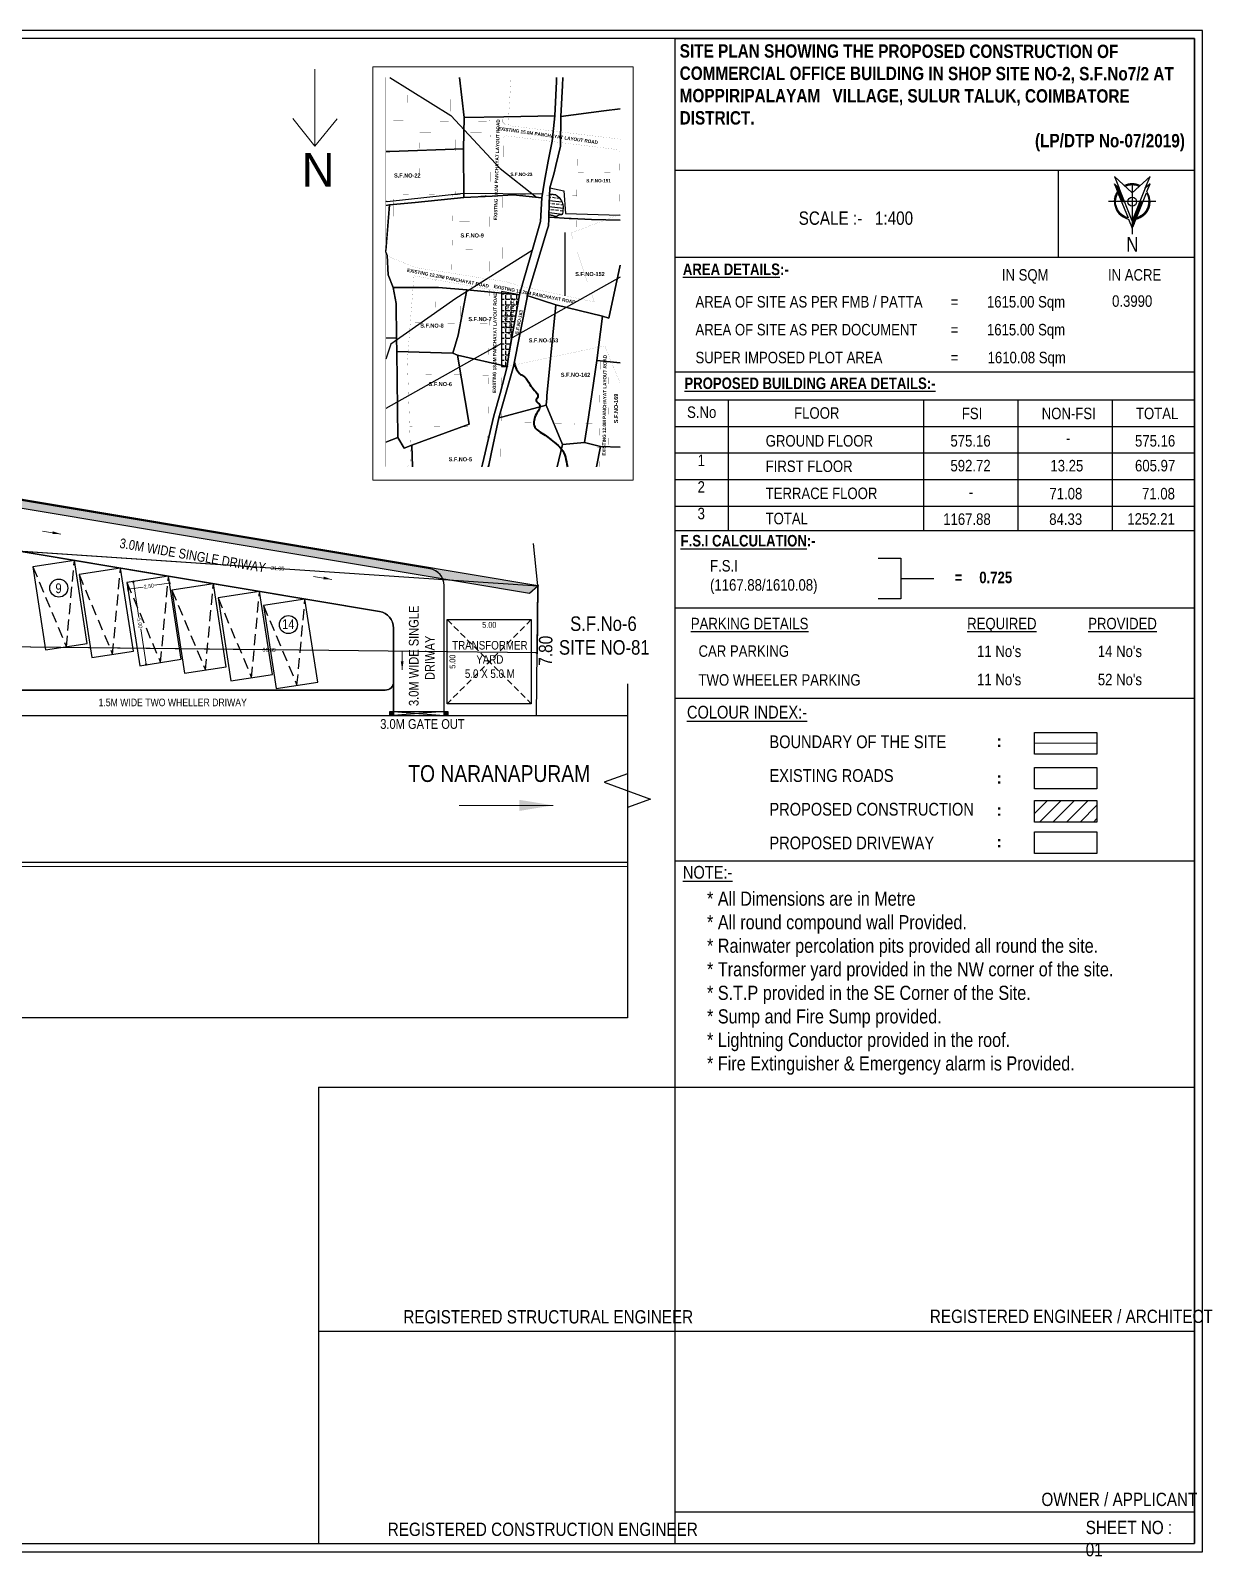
# Model space of a CAD drawing. Header units: metres. Extents: x 127 to 433, y 178 to 269.
# Drawn here: x 253.9 to 324.2, y 177.8 to 268.5 of the extents above; entities that cross this region are included whole.
import ezdxf

# ---------------------------------------------------------------- set-up
doc = ezdxf.new("R2010")
doc.units = ezdxf.units.M
doc.header["$MEASUREMENT"] = 0
doc.linetypes.add('DASHED', pattern=[0.75, 0.5, -0.25])
doc.linetypes.add('HIDDEN', pattern=[0.375, 0.25, -0.125])
doc.layers.add('ANGULAR_PARKING_SLOT_1', color=6, linetype='Continuous', plot=False)
for name, color, linetype in [('BLK_1_LVL_0_SIDE_SETBACK2', 102, 'Continuous'), ('COLU', 6, 'Continuous'), ('DRIVE_WAY', 254, 'Continuous'), ('GRID', 8, 'Continuous'), ('HATCH', 8, 'Continuous'), ('PLOT_BOUNDARY', 70, 'Continuous'), ('Railway line', 9, 'Continuous'), ('river', 4, 'Continuous'), ('RWH', 130, 'Continuous'), ('SF_TS', 203, 'Continuous'), ('SURRENDER_ROAD_WIDTH', 2, 'Continuous'), ('TRANSFORMER_YARD', 7, 'Continuous'), ('TWO_WHEELER_DRIVE_WAY', 6, 'Continuous'), ('Waterbody', 4, 'Continuous')]:
    doc.layers.add(name, color=color, linetype=linetype)
for name, color, linetype, lineweight in [('LOCATION_PLAN', 7, 'Continuous', 0), ('NORTH_DIRECTION', 7, 'Continuous', 0), ('NOTIFIED_ROAD', 183, 'Continuous', 13), ('ROAD_WIDTH', 1, 'Continuous', 0)]:
    doc.layers.add(name, color=color, linetype=linetype, lineweight=lineweight)
doc.styles.add('Arial', font='swissc.ttf')
doc.styles.get("Standard").update_dxf_attribs({"font": 'swissc.ttf'})
doc.styles.add('USA TEXT', font='GOTHIC.TTF')
doc.dimstyles.new('FLOOR DIM', dxfattribs={"dimtxt": 0.23, "dimasz": 0.03, "dimexe": 0.075, "dimexo": 0.3, "dimgap": 0.09, "dimtad": 0, "dimzin": 3, "dimdsep": 46, "dimtxsty": 'Arial', "dimblk": 'JM1', "dimcen": -0.09, "dimse1": 1, "dimse2": 1, "dimclrd": 5, "dimclre": 250, "dimclrt": 3, "dimazin": 0, "dimtfac": 0.65, "dimtix": 1, "dimtofl": 0, "dimtmove": 0, "dimatfit": 2, "dimfxl": 0, "dimfrac": 1, "dimtolj": 1, "dimlwd": 18, "dimlwe": -1, "dimarcsym": 0})
doc.dimstyles.new('FLOOR DIM BUILDING DIM', dxfattribs={"dimtxt": 0.23, "dimasz": 0.025, "dimexe": 0.075, "dimexo": 0.3, "dimgap": 0.09, "dimtad": 0, "dimzin": 3, "dimdsep": 46, "dimtxsty": 'Arial', "dimblk": 'JM1', "dimcen": -0.09, "dimse1": 1, "dimse2": 1, "dimclrd": 5, "dimclre": 250, "dimclrt": 3, "dimazin": 0, "dimtfac": 0.65, "dimtix": 1, "dimtofl": 0, "dimtmove": 0, "dimatfit": 2, "dimfxl": 0, "dimfrac": 1, "dimtolj": 1, "dimlwd": 18, "dimlwe": -1, "dimarcsym": 0})
doc.dimstyles.new('PLAN INNR', dxfattribs={"dimtxt": 0.7, "dimasz": 0.1, "dimexe": 0.18, "dimexo": 0.0625, "dimgap": 0.09, "dimtad": 1, "dimzin": 0, "dimdsep": 46, "dimtxsty": 'Standard', "dimcen": 0.09, "dimse1": 1, "dimse2": 1, "dimsd1": 1, "dimsd2": 1, "dimadec": 0, "dimazin": 0, "dimtfac": 1, "dimtix": 1, "dimtofl": 0, "dimtmove": 2, "dimatfit": 0, "dimfxl": 0, "dimtolj": 1, "dimtzin": 0, "dimarcsym": 0})

# ---------------------------------------------------------------- blocks, each defined once
blk = doc.blocks.new('A$C3A0F259B')
at = {"color": 94}
blk.add_lwpolyline([(0, 2.5), (5, 2.5), (5, 0), (0, 0), (0, 2.5)], dxfattribs=at)
at = {"layer": 'GRID', "color": 6, "linetype": 'DASHED', "ltscale": 1.3}
blk.add_lwpolyline([(0, 2.5), (5, 1.25), (0, 0)], dxfattribs=at)
blk = doc.blocks.new('*D24')
at = {"layer": 'Defpoints', "color": 0}
for p in [(278.712, 233.482), (278.712, 233.482), (283.712, 233.482)]:
    blk.add_point(p, dxfattribs=at)
at = {"color": 3, "insert": (281.212, 233.17), "char_height": 0.345, "attachment_point": 5, "style": 'Arial'}
blk.add_mtext('\\A1;5.00', dxfattribs=at)
blk = doc.blocks.new('JM1')
at = {"color": 2}
for p, q in [((0, 2), (0, -2)), ((-0.884, -0.884), (0.884, 0.884)), ((-3, 0), (0, 0))]:
    blk.add_line(p, q, dxfattribs=at)
blk = doc.blocks.new('*D25')
at = {"layer": 'Defpoints', "color": 0}
for p in [(278.712, 233.482), (278.712, 228.482), (278.712, 228.482)]:
    blk.add_point(p, dxfattribs=at)
at = {"color": 3, "insert": (279.024, 230.982), "char_height": 0.345, "attachment_point": 5, "rotation": 90, "style": 'Arial'}
blk.add_mtext('\\A1;5.00', dxfattribs=at)
blk = doc.blocks.new('NORTH POINT')
h = blk.add_hatch()
h.set_pattern_fill('ANSI31', color=256, scale=0.002143)
h.set_pattern_definition([(45, (-0.44268686, 0.48219852), (-0.000189443638, 0.000189443638), [])])
h.paths.add_polyline_path([(0, 1.39), (0, 1.93), (-0.27, 1.26, 0.353858), (-1.29, 0), (-1.21, 0, -0.342041), (-0.3, 1.17), (-0.77, 0), (-0.56, 0)])
h = blk.add_hatch()
h.set_pattern_fill('ANSI31', color=256, scale=0.002143)
h.set_pattern_definition([(45, (0.90676152, -0.56723565), (-0.00018944364, 0.00018944364), [])])
h.paths.add_polyline_path([(0.77, 0), (0.56, 0), (0.95, -0.98), (1.29, -1.29), (1.06, -0.73, 0.150986), (1.29, 0), (1.21, 0, -0.140222), (1.03, -0.64)])
at = {"linetype": 'Continuous', "ltscale": 250}
for p, q in [((0, -1.29), (0, 2.36)), ((-1.71, 0), (1.71, 0)), ((-0.5, -1.1), (-0.56, -1.16)), ((0.56, -1.16), (0.5, -1.1))]:
    blk.add_line(p, q, dxfattribs=at)
for points in [[(1.06, -0.73, 0.533339), (0.27, 1.26), (0, 1.93), (-0.27, 1.26, 0.533339), (-1.06, -0.73), (-1.29, -1.29), (-0.95, -0.98), (0, 1.39), (0.95, -0.98), (1.29, -1.29)], [(-1.03, -0.64, -0.506557), (-0.3, 1.17)], [(1.03, -0.64), (0.3, 1.17, -0.506557)]]:
    blk.add_lwpolyline(points, format="xyb", close=True, dxfattribs=at)
blk.add_lwpolyline([(-0.95, -0.98), (-1.29, -1.82), (0, -0.64), (1.29, -1.82), (0.95, -0.98)], dxfattribs=at)
blk.add_circle((0, 0), 0.321, dxfattribs=at)
for radius, start, end in [(1.21, 245.5527, 294.4473), (1.29, 244.1383, 295.8617)]:
    blk.add_arc((0, 0), radius, start, end, dxfattribs=at)
blk = doc.blocks.new('*D38')
at = {"layer": 'Defpoints', "color": 0}
for p in [(186.17, 251.882), (284.107, 235.489), (284.107, 235.489)]:
    blk.add_point(p, dxfattribs=at)
at = {"color": 0, "insert": (235.44, 244.334), "char_height": 0.8, "attachment_point": 5, "rotation": 350.49774}
blk.add_mtext('\\A1;99.40', dxfattribs=at)
blk = doc.blocks.new('*D40')
at = {"layer": 'Defpoints', "color": 0}
for p in [(181.72, 227.789), (284.02, 227.789), (284.02, 227.789)]:
    blk.add_point(p, dxfattribs=at)
at = {"color": 0, "insert": (232.927, 227.215), "char_height": 0.8, "attachment_point": 5}
blk.add_mtext('\\A1;102.30', dxfattribs=at)
blk = doc.blocks.new('FJGHGH')
h = blk.add_hatch()
h.set_pattern_fill('ANGLE', color=252, scale=1.5)
h.set_pattern_definition([(0, (-5373.5852, -113.74066), (0, 0.4125), [0.3, -0.1125]), (90, (-5373.5852, -113.74066), (-0.4125, 0), [0.3, -0.1125])])
h.paths.add_polyline_path([(643.12, 223.97), (641.8, 224.09), (641.8, 218.73), (642.22, 218.64), (642.35, 219.72), (642.78, 222.02)])
h.paths.add_polyline_path([(642.68, 220.89), (642.88, 223.2), (642.36, 223.24), (642.16, 220.94)], flags=25)
h.paths.add_polyline_path([(642.32, 221.34), (642.46, 222.91), (641.93, 222.96), (641.8, 221.39)], flags=9)
at = {"layer": 'river'}
h = blk.add_hatch(dxfattribs=at)
h.set_pattern_fill('ANSI33', color=256, scale=1.813571, angle=128.0945, style=0)
h.set_pattern_definition([(173.094504, (-7874.45026, -43218.5843), (-0.054512351, -0.4501037832), []), (173.094504, (-7874.64806, -43218.332), (-0.054512351, -0.4501037832), [0.2266963895, -0.1133481948])])
edge = h.paths.add_edge_path()
edge.add_spline(control_points=[(645.32, 229.89), (645.4, 229.88), (645.54, 229.87), (645.71, 229.82), (645.9, 229.74), (646.04, 229.95), (646.32, 229.88), (646.35, 230.27), (646.42, 230.63), (646.15, 231.13), (645.78, 231.51), (645.46, 231.45), (645.36, 231.43)], knot_values=[0, 0, 0, 0, 6.879043, 11.45248, 15.198453, 21.626537, 28.169318, 33.041539, 48.491581, 59.962799, 78.60907, 86.193844, 86.193844, 86.193844, 86.193844], degree=3, periodic=0)
edge.add_line((645.36, 231.43), (645.34, 230.75))
edge.add_line((645.34, 230.75), (645.32, 229.89))
for p, q in [((646.49, 228.59), (646.5, 223.9)), ((650.62, 225.28), (642.58, 220.77)), ((641.8, 220.34), (633.19, 215.51))]:
    blk.add_line(p, q)
at = {"color": 2, "const_width": 0.00544}
for points in [[(633.19, 236.91), (637.4, 236.88), (640.81, 236.85), (641.01, 237.03), (641.01, 240.13)], [(641.91, 240.13), (641.89, 236.8), (642.07, 236.62), (642.28, 236.62)], [(633.19, 236.08), (640.79, 236.03), (640.97, 235.86), (640.89, 225.13)], [(641.85, 224.98), (641.92, 235.65), (642.12, 235.79), (650.45, 234.76), (650.6, 234.57), (650.55, 229.94)], [(640.75, 211.18), (640.9, 224.37)], [(649.05, 211.18), (649.14, 220.1)], [(649.79, 219.38), (649.7, 211.18)], [(641.8, 218.64), (641.73, 211.18)]]:
    blk.add_lwpolyline(points, dxfattribs=at)
at = {"const_width": 0.00544}
blk.add_lwpolyline([(633.19, 240.13), (650.62, 240.13), (650.62, 211.18), (633.19, 211.18)], close=True, dxfattribs=at)
for points in [[(634.79, 240.13), (634.76, 236.9)], [(638.01, 240.13), (637.99, 236.87)], [(635.73, 236.07), (635.67, 231.44)], [(638.37, 231.4), (638.4, 236.05)], [(647.43, 235.14), (647.36, 228.71)], [(647.41, 233.09), (650.59, 233.05)], [(640.94, 231.37), (633.19, 231.47)], [(633.73, 231.46), (633.75, 226.66)], [(638.09, 225.57), (638.17, 231.4)], [(641.9, 231.42), (647.39, 231.35)], [(638.14, 229.4), (640.92, 229.38)], [(638.11, 227.35), (640.91, 227.32)], [(636.88, 225.09), (636.84, 221.87)], [(638.71, 221.85), (638.73, 224.76)], [(635.01, 221.89), (640.87, 221.83)], [(634.83, 218.06), (640.83, 217.99)], [(641.76, 214.47), (649.08, 214.39)], [(649.75, 215.27), (650.62, 215.27)], [(634.96, 214.2), (640.79, 214.13)], [(647.24, 214.41), (647.22, 211.18)], [(649.73, 213.9), (650.62, 213.89)], [(647.23, 212.66), (649.07, 212.64)], [(635.06, 211.31), (635.06, 211.18)]]:
    blk.add_lwpolyline(points, dxfattribs=at)
at = {"color": 3, "const_width": 0.00544}
for points in [[(642.5, 240.13), (642.28, 236.55), (650.62, 235.54)], [(633.19, 226.89), (635.41, 225.99), (642.1, 224.94), (643.55, 224.53), (648.68, 223.44), (646.96, 228.56), (650.62, 229.96)], [(634.7, 211.18), (635.06, 211.31), (634.79, 219.08), (635.28, 225.38), (641.8, 224.21)], [(642.22, 218.64), (649.47, 220.17), (650.62, 217.37)]]:
    blk.add_lwpolyline(points, dxfattribs=at)
at = {"color": 1, "lineweight": 30, "ltscale": 0.5}
blk.add_lwpolyline([(641.8, 224.21), (641.8, 218.64), (642.22, 218.64), (643.12, 223.97)], close=True, dxfattribs=at)
at = {"layer": 'Railway line', "linetype": 'HIDDEN', "ltscale": 40}
for points in [[(633.49, 240.13), (638.03, 237.29), (641.69, 233.37), (644.4, 231.22)], [(644.83, 231.44), (638.97, 231.51), (633.29, 230.87), (633.19, 230.92)], [(645.38, 231.91), (646.42, 231.71), (646.56, 230.01), (650.62, 229.88)], [(644.07, 227.25), (638.39, 223.69), (633.55, 220.3), (633.19, 219.17)]]:
    blk.add_lwpolyline(points, dxfattribs=at)
at = {"layer": 'river'}
blk.add_spline([(645.36, 231.43), (645.64, 231.46), (646.18, 231.05), (646.36, 230.67), (646.34, 230.11), (646.29, 229.94), (646.06, 229.89), (645.86, 229.78), (645.72, 229.81), (645.57, 229.86), (645.32, 229.89)], degree=3, dxfattribs=at)
at = {"layer": 'SF_TS', "color": 250}
for points in [[(638.67, 240.13), (639.01, 237.16), (638.96, 234.83), (633.48, 234.63), (633.19, 234.63)], [(645.87, 240.13), (645.87, 239.82), (645.75, 237.27), (641.96, 237.19), (639.01, 237.16), (638.67, 240.13)], [(640.33, 211.18), (640.37, 211.37), (641.21, 214.98), (641.69, 216.64), (642.22, 218.64), (642.35, 219.72), (642.78, 222.02), (643.12, 223.97), (643.43, 225.04), (644.19, 227.68), (644.7, 229.42), (644.79, 231.18), (644.98, 232.41), (645.26, 233.9), (645.55, 235.38), (645.75, 237.27), (645.87, 239.82), (645.87, 240.13)], [(646.35, 240.13), (646.32, 239.54), (646.21, 237.22), (646.17, 235.03), (645.82, 233.57), (645.7, 233.04), (645.38, 231.91), (645.38, 231.9), (645.34, 230.75), (645.31, 229.74), (645.3, 229.36), (645.29, 229.32), (645.28, 229.09), (645.19, 228.79), (643.78, 224.12), (643.71, 223.9), (643.69, 223.77), (642.68, 218.63), (642.63, 218.47), (641.59, 214.82), (641.03, 212.15), (640.82, 211.18)], [(650.62, 237.8), (649.4, 237.64), (646.21, 237.22), (646.32, 239.54), (646.35, 240.13)], [(650.62, 229.52), (648.49, 229.56), (646.98, 229.64), (646.82, 229.65), (645.36, 229.74), (645.31, 229.74), (645.34, 230.75), (645.38, 231.9), (645.38, 231.91), (645.7, 233.04), (645.82, 233.57), (646.17, 235.03), (646.21, 237.22), (649.4, 237.64), (650.62, 237.8)], [(633.19, 234.63), (633.48, 234.63), (638.96, 234.83), (638.98, 231.2), (635.37, 230.84), (633.45, 230.65), (633.19, 230.62)], [(633.19, 230.62), (633.45, 230.65), (633.19, 227.27)], [(650.62, 226.18), (649.76, 222.22), (649.31, 222.39), (645.82, 223.21), (643.93, 223.83), (643.72, 223.9), (643.71, 223.9), (643.78, 224.12), (645.19, 228.79), (645.28, 229.09), (645.29, 229.32), (645.3, 229.36), (645.31, 229.74), (645.36, 229.74), (646.82, 229.65), (646.98, 229.64), (648.49, 229.56), (650.62, 229.52)], [(633.19, 227.14), (633.28, 226.89), (633.37, 225.45), (633.73, 224.51), (633.96, 223.33), (633.99, 220.74), (633.19, 220.78)], [(650.62, 218.9), (648.89, 219.08), (649.31, 222.39), (649.76, 222.22), (650.62, 226.18)], [(633.19, 220.78), (633.99, 220.74), (634.01, 219.74), (634.08, 213.36), (633.19, 213.02)], [(635.18, 211.18), (635.12, 212.79), (639.39, 214.35), (638.52, 219.48), (642.22, 218.64), (641.69, 216.64), (641.21, 214.98), (640.37, 211.37), (640.33, 211.18)], [(650.62, 212.64), (649.15, 212.7), (647.97, 212.98), (648.26, 214.86), (648.29, 215.04), (648.89, 219.08), (650.62, 218.9)], [(640.82, 211.18), (641.03, 212.15), (641.59, 214.82), (641.88, 214.9), (642.15, 214.97), (645.11, 215.77), (646.33, 212.84), (645.93, 211.18)], [(633.19, 213.02), (634.08, 213.36), (634.55, 212.56), (635.12, 212.79), (635.18, 211.18)], [(645.93, 211.18), (646.33, 212.84), (647.97, 212.98), (649.15, 212.7), (648.86, 211.18)], [(648.86, 211.18), (649.15, 212.7), (650.62, 212.64)]]:
    blk.add_lwpolyline(points, dxfattribs=at)
for points in [[(644.79, 231.18), (642.66, 231.39), (641.09, 231.3), (638.98, 231.2), (638.96, 234.83), (639.01, 237.16), (641.96, 237.19), (645.75, 237.27), (645.55, 235.38), (645.26, 233.9), (644.98, 232.41)], [(643.12, 223.97), (639.22, 224.33), (637.1, 224.5), (633.73, 224.51), (633.37, 225.45), (633.28, 226.89), (633.18, 227.16), (633.45, 230.65), (635.37, 230.84), (638.98, 231.2), (641.09, 231.3), (642.66, 231.39), (644.79, 231.18), (644.7, 229.42), (644.19, 227.68), (643.43, 225.04)], [(638.18, 219.64), (634.01, 219.74), (633.99, 220.74), (633.96, 223.33), (633.73, 224.51), (637.1, 224.5), (639.22, 224.33), (638.57, 220.97)], [(642.22, 218.64), (638.52, 219.48), (638.18, 219.64), (638.57, 220.97), (639.22, 224.33), (643.12, 223.97), (642.78, 222.02), (642.35, 219.72)], [(641.88, 214.9), (641.59, 214.82), (642.63, 218.47), (642.68, 218.63), (643.69, 223.77), (643.71, 223.9), (643.72, 223.9), (643.93, 223.83), (645.82, 223.21), (645.17, 216.46), (645.16, 216.28), (645.11, 215.77), (642.15, 214.97)], [(647.97, 212.98), (646.33, 212.84), (645.11, 215.77), (645.16, 216.28), (645.17, 216.46), (645.82, 223.21), (649.31, 222.39), (648.89, 219.08), (648.29, 215.04), (648.26, 214.86)], [(638.52, 219.48), (639.39, 214.35), (635.12, 212.79), (634.55, 212.56), (634.08, 213.36), (634.01, 219.74), (638.18, 219.64)]]:
    blk.add_lwpolyline(points, close=True, dxfattribs=at)
at = {"layer": 'Waterbody', "lineweight": 40}
blk.add_open_spline([(642.73, 218.9), (642.84, 218.57), (642.99, 218.12), (643.64, 217.85), (643.86, 217.31), (644.21, 216.88), (644.65, 216.46), (644.24, 216.07), (644.84, 215.79), (644.39, 215.16), (644.19, 214.69), (644.19, 213.98), (644.9, 213.64), (645.4, 213.26), (645.81, 212.92), (646.49, 212.4), (646.6, 211.66), (646.69, 211.18)], degree=3, knots=[0, 0, 0, 0, 0.971526, 1.30686, 2.020677, 2.566577, 3.105, 3.434831, 3.748586, 4.5172, 5.053265, 5.411319, 6.503171, 7.02872, 7.352682, 8.099411, 9.497705, 9.497705, 9.497705, 9.497705], dxfattribs=at)
at = {"attachment_point": 1}
for s, width, insert, char_height, rotation in [('{\\fSwis721 Cn BT|b1|i0|c0|p34;EXISTING 15.0M PANCHAYAT LAYOUT ROAD}', 145.0986, (641.55, 236.47), 0.25, 351.9482), ('{\\fSwis721 Cn BT|b1|i0|c0|p34;EXISTING 18.0M PANCHAYAT LAYOUT ROAD}', 145.0986, (641.21, 229.52), 0.25, 88.3881), ('{\\fSwis721 Cn BT|b1|i0|c0|p34;S.F.NO-22}', 30.3408, (633.8, 232.99), 0.3, 359.935), ('{\\fSwis721 Cn BT|b1|i0|c0|p34;S.F.NO-23}', 30.3408, (642.45, 233.05), 0.25, 359.935), ('{\\fSwis721 Cn BT|b1|i0|c0|p34;S.F.NO-151}', 30.3408, (648.09, 232.58), 0.25, 359.935), ('{\\fSwis721 Cn BT|b1|i0|c0|p34;S.F.NO-9}', 30.3408, (638.74, 228.53), 0.3, 359.935), ('{\\fSwis721 Cn BT|b1|i0|c0|p34;EXISTING 12.20M PANCHAYAT ROAD}', 108.8497, (634.8, 225.93), 0.25, 348.8615), ('{\\fSwis721 Cn BT|b1|i0|c0|p34;EXISTING 12.20M PANCHAYAT ROAD}', 108.8497, (641.24, 224.73), 0.25, 348.8615), ('{\\fSwis721 Cn BT|b1|i0|c0|p34;S.F.NO-152}', 30.3408, (647.27, 225.66), 0.3, 359.935), ('{\\fSwis721 Cn BT|b1|i0|c0|p34;EXISTING 18.0M PANCHAYAT LAYOUT ROAD}', 145.0986, (641.13, 216.66), 0.25, 89.4656), ('{\\fSwis721 Cn BT|b1|i0|c0|p34;S.F.NO-7/2}', 30.3408, (641.93, 221.46), 0.25, 85.0629), ('{\\fSwis721 Cn BT|b1|i0|c0|p34;SHOP SITE NO-2}', 47.8853, (642.29, 221.01), 0.25, 85.0629), ('{\\fSwis721 Cn BT|b1|i0|c0|p34;S.F.NO-163}', 30.3408, (642.79, 221.06), 0.25, 78.9085), ('{\\fSwis721 Cn BT|b1|i0|c0|p34;S.F.NO-8}', 30.3408, (635.75, 221.83), 0.3, 359.935), ('{\\fSwis721 Cn BT|b1|i0|c0|p34;S.F.NO-7}', 30.3408, (639.33, 222.31), 0.3, 359.935), ('{\\fSwis721 Cn BT|b1|i0|c0|p34;S.F.NO-163}', 30.3408, (643.81, 220.73), 0.3, 359.935), ('{\\fSwis721 Cn BT|b1|i0|c0|p34;S.F.NO-162}', 30.3408, (646.2, 218.17), 0.3, 359.935), ('{\\fSwis721 Cn BT|b1|i0|c0|p34;EXISTING 12.0M PANCHAYAT LAYOUT ROAD}', 145.0986, (649.29, 212), 0.25, 89.4656), ('{\\fSwis721 Cn BT|b1|i0|c0|p34;S.F.NO-6}', 30.3408, (636.37, 217.48), 0.3, 359.935), ('{\\fSwis721 Cn BT|b1|i0|c0|p34;S.F.NO-169}', 30.3408, (650.16, 214.42), 0.3, 90.289), ('{\\fSwis721 Cn BT|b1|i0|c0|p34;S.F.NO-5}', 30.3408, (637.86, 211.89), 0.3, 359.935)]:
    blk.add_mtext_dynamic_manual_height_columns(s, width=width, gutter_width=1.05, heights=[0], dxfattribs=dict(at, insert=insert, char_height=char_height, rotation=rotation))
blk = doc.blocks.new('*D254')
at = {"color": 5, "lineweight": 18}
for p, q in [((260.047, 235.715), (260.37, 233.613)), ((260.798, 230.832), (260.475, 232.934))]:
    blk.add_line(p, q, dxfattribs=at)
at = {"layer": 'Defpoints', "color": 0}
for p in [(259.661, 235.686), (260.422, 230.744), (260.803, 230.803)]:
    blk.add_point(p, dxfattribs=at)
at = {"color": 5, "lineweight": 18, "xscale": 0.03, "yscale": 0.03, "zscale": 0.03}
for p, rotation in [((260.042, 235.745), 98.75490776610268), ((260.803, 230.803), 278.7549077661026)]:
    blk.add_blockref('JM1', p, dxfattribs=dict(at, rotation=rotation))
at = {"color": 3, "insert": (260.423, 233.274), "char_height": 0.23, "attachment_point": 5, "rotation": 278.75491, "style": 'Arial'}
blk.add_mtext('\\A1;5.00', dxfattribs=at)
blk = doc.blocks.new('*D255')
at = {"color": 5, "lineweight": 18}
for p, q in [((259.753, 235.287), (260.621, 235.42)), ((262.165, 235.658), (261.297, 235.524))]:
    blk.add_line(p, q, dxfattribs=at)
at = {"layer": 'Defpoints', "color": 0}
for p in [(262.132, 236.066), (259.661, 235.686), (262.195, 235.663)]:
    blk.add_point(p, dxfattribs=at)
at = {"color": 5, "lineweight": 18, "xscale": 0.03, "yscale": 0.03, "zscale": 0.03}
for p, rotation in [((259.724, 235.282), 188.7549077661019), ((262.195, 235.663), 8.754907766102017)]:
    blk.add_blockref('JM1', p, dxfattribs=dict(at, rotation=rotation))
at = {"color": 3, "insert": (260.959, 235.472), "char_height": 0.23, "attachment_point": 5, "rotation": 8.75491, "style": 'Arial'}
blk.add_mtext('\\A1;2.50', dxfattribs=at)
blk = doc.blocks.new('*D262')
at = {"color": 5, "lineweight": 18}
for p, q in [((252.203, 231.863), (267.698, 231.688)), ((284.032, 231.503), (268.537, 231.678))]:
    blk.add_line(p, q, dxfattribs=at)
at = {"layer": 'Defpoints', "color": 0}
for p in [(252.173, 231.863), (284.062, 231.503), (284.062, 231.503)]:
    blk.add_point(p, dxfattribs=at)
at = {"color": 5, "lineweight": 18, "xscale": 0.03, "yscale": 0.03, "zscale": 0.03}
for p, rotation in [((252.173, 231.863), 179.3537533279494), ((284.062, 231.503), 359.3537533279495)]:
    blk.add_blockref('JM1', p, dxfattribs=dict(at, rotation=rotation))
at = {"color": 3, "insert": (268.118, 231.683), "char_height": 0.23, "attachment_point": 5, "rotation": 359.35375, "style": 'Arial'}
blk.add_mtext('\\A1;31.89', dxfattribs=at)
blk = doc.blocks.new('*D263')
at = {"color": 5, "lineweight": 18}
for p, q in [((253.159, 237.571), (268.201, 236.559)), ((284.077, 235.491), (269.036, 236.503))]:
    blk.add_line(p, q, dxfattribs=at)
at = {"layer": 'Defpoints', "color": 0}
for p in [(253.129, 237.573), (284.107, 235.489), (284.107, 235.489)]:
    blk.add_point(p, dxfattribs=at)
at = {"color": 5, "lineweight": 18, "xscale": 0.03, "yscale": 0.03, "zscale": 0.03}
for p, rotation in [((253.129, 237.573), 176.1499913102872), ((284.107, 235.489), 356.1499913102872)]:
    blk.add_blockref('JM1', p, dxfattribs=dict(at, rotation=rotation))
at = {"color": 3, "insert": (268.618, 236.531), "char_height": 0.23, "attachment_point": 5, "rotation": 356.14999, "style": 'Arial'}
blk.add_mtext('\\A1;31.05', dxfattribs=at)
blk = doc.blocks.new('RYJUK')
at = {"layer": 'COLU'}
h = blk.add_hatch(dxfattribs=at)
h.set_pattern_fill('ANSI31', color=256, scale=0.2)
h.paths.add_polyline_path([(275.495, 227.814), (275.315, 227.814), (275.315, 227.994), (275.495, 227.994)])
for points in [[(275.52, 227.789), (275.29, 227.789), (275.29, 228.019), (275.52, 228.019)], [(275.495, 227.814), (275.315, 227.814), (275.315, 227.994), (275.495, 227.994)]]:
    blk.add_lwpolyline(points, close=True, dxfattribs=at)
blk = doc.blocks.new('*D266')
at = {"layer": 'Defpoints', "color": 0}
for p in [(284.107, 235.489), (284.107, 235.489), (284.02, 227.789)]:
    blk.add_point(p, dxfattribs=at)
at = {"color": 0, "insert": (284.565, 231.633), "char_height": 0.8, "attachment_point": 5, "rotation": 89.35375}
blk.add_mtext('\\A1;7.80', dxfattribs=at)

msp = doc.modelspace()

# ---------------------------------------------------------------- hatches: boundary and pattern name
h = msp.add_hatch()
h.set_pattern_fill('GRAVEL', color=252, scale=3)
h.set_pattern_definition([(228.0127875, (-113496.15627, 27985.43168), (-24, -27), [0.403608, -39.95726414]), (184.96974073, (-113496.42627, 27985.13168), (36, 3), [0.692604, -68.56777428]), (132.51044708, (-113497.11627, 27985.07168), (30, -33), [0.488364, -48.34809779]), (267.273689, (-113498.28627, 27984.32168), (3, 60), [0.630714, -62.440674125]), (292.83365418, (-113498.31627, 27983.69168), (-15, 36), [0.618465, -61.228119384]), (357.273689, (-113498.07627, 27983.12168), (-60, 3), [0.630714, -62.440674125]), (37.69424047, (-113497.44627, 27983.09168), (-39, -30), [0.834087, -82.57454565]), (72.25532837, (-113496.78627, 27983.60168), (21, 66), [0.787464, -77.95896449]), (121.42956562, (-113496.54627, 27984.35168), (-24, 39), [0.63285, -62.65221933]), (175.2363583, (-113496.87627, 27984.89168), (33, -3), [0.722496, -35.40228774]), (222.3974378, (-113497.59627, 27984.95168), (-36, -33), [0.934344, -92.500125014]), (138.81407483, (-113495.31627, 27984.29168), (-21, 18), [0.318903, -31.57153444]), (171.46923439, (-113495.55627, 27984.50168), (39, -6), [0.606711, -60.06453425]), (225, (-113496.1563, 27984.5917), (-3e-16, -3), [0.424263, -3.81837769]), (203.1985905, (-113496.36627, 27984.95168), (15, 6), [0.228474, -22.61884532]), (291.8014095, (-113496.5763, 27984.8617), (-3, 9), [0.323109, -15.83238542]), (30.96375653, (-113496.4563, 27984.5617), (9, 6), [0.524787, -16.968068685]), (161.5650512, (-113496.0063, 27984.8317), (6, -3), [0.379473, -9.10735998]), (16.38954033, (-113498.31627, 27984.86168), (30, 9), [0.5316, -52.62853544]), (70.34617594, (-113497.80627, 27985.01168), (-12, -33), [0.445983, -44.15222324]), (293.1985905, (-113496.00627, 27985.43168), (-6, 15), [0.456945, -22.39037432]), (343.61045967, (-113495.82627, 27985.01168), (-30, 9), [0.5316, -52.62853544]), (339.44395478, (-113498.31627, 27983.00168), (-15, 6), [0.51264, -25.119371236]), (294.77514057, (-113497.83627, 27982.82168), (-15, 33), [0.429534, -42.52392919]), (66.8014095, (-113495.97627, 27982.43168), (6, 15), [0.456945, -22.39037432]), (17.35402464, (-113495.79627, 27982.85168), (-39, -12), [0.502893, -49.78627084]), (69.44395478, (-113497.44627, 27982.43168), (-6, -15), [0.25632, -25.375691236]), (101.3099325, (-113496.1563, 27982.4317), (-3, 12), [0.15297, -15.14408854]), (165.9637565, (-113496.1863, 27982.5817), (9, -3), [0.618465, -11.75085188]), (186.00900596, (-113496.78627, 27982.73168), (30, 3), [0.57315, -56.74176952]), (303.6900675, (-113496.4563, 27984.2917), (-3, 6), [0.432666, -10.38398783]), (353.15722659, (-113496.21627, 27983.93168), (51, -6), [0.755382, -74.78268787]), (60.9453959, (-113495.46627, 27983.84168), (-12, -21), [0.308868, -30.57802242]), (90, (-113495.3163, 27984.1117), (-3, 3), [0.18, -2.82]), (120.25643716, (-113496.84627, 27982.82168), (12, -21), [0.416772, -41.26055997]), (48.0127875, (-113497.05627, 27983.18168), (24, 27), [0.807216, -39.55365614]), (0, (-113496.5163, 27983.7817), (3, 3), [0.78, -2.22]), (325.30484647, (-113495.73627, 27983.78168), (30, -21), [0.474342, -46.9598229]), (254.0546041, (-113495.34627, 27983.51168), (-3, -12), [0.436806, -21.40352367]), (207.64597536, (-113495.46627, 27983.09168), (-57, -30), [0.711195, -70.40842255]), (175.42607874, (-113496.09627, 27982.76168), (-39, 3), [0.752397, -74.487220224])])
h.paths.add_polyline_path([(186.572, 251.307), (283.603, 235.066), (284.107, 235.489), (186.17, 251.882), (181.72, 227.789), (182.321, 228.289)])
at = {"lineweight": 5}
h = msp.add_hatch(dxfattribs=at)
h.set_pattern_fill('ANSI31', color=252, scale=4.549997)
h.set_pattern_definition([(45, (-180.27054, 255.683), (-0.40216675, 0.40216675), [])])
h.paths.add_polyline_path([(313.637, 222.732), (313.637, 221.445), (317.357, 221.445), (317.357, 222.732)])

# ---------------------------------------------------------------- linework, layer by layer
for p, q in [((292.247, 268.046), (292.247, 178.518)), ((292.247, 268.046), (323.165, 268.046)), ((323.165, 268.046), (323.165, 178.518)), ((315.047, 260.213), (315.047, 255.05)), ((292.247, 248.218), (323.165, 248.218)), ((292.247, 246.559), (323.165, 246.559)), ((295.422, 246.559), (295.422, 238.791)), ((307.046, 246.559), (307.046, 238.791)), ((312.658, 246.559), (312.658, 238.791)), ((318.271, 246.559), (318.271, 238.791)), ((292.247, 244.979), (323.165, 244.979)), ((292.247, 243.399), (323.165, 243.399)), ((292.247, 241.819), (323.165, 241.819)), ((292.247, 241.819), (323.165, 241.819)), ((292.247, 241.819), (323.165, 241.819)), ((292.247, 241.819), (323.165, 241.819)), ((295.422, 241.819), (295.422, 241.74)), ((292.247, 240.24), (323.165, 240.24)), ((292.247, 238.791), (323.165, 238.791)), ((284.107, 235.489), (283.836, 238.01)), ((275.52, 228.019), (278.52, 227.789)), ((278.52, 228.019), (275.52, 227.789)), ((275.52, 227.996), (275.52, 227.789)), ((278.52, 227.996), (278.52, 227.789)), ((284.02, 227.789), (289.428, 227.789)), ((180.107, 219.054), (289.428, 219.054)), ((292.247, 219.13), (323.165, 219.13)), ((271.051, 205.672), (271.051, 178.518)), ((271.051, 205.672), (323.165, 205.672)), ((271.051, 191.153), (323.165, 191.153)), ((292.247, 180.408), (323.165, 180.408))]:
    msp.add_line(p, q)
at = {"color": 252, "linetype": 'HIDDEN', "ltscale": 1.5}
for p, q in [((278.712, 233.482), (283.712, 228.482)), ((283.712, 233.482), (278.712, 228.482))]:
    msp.add_line(p, q, dxfattribs=at)
for points in [[(323.645, 178.038), (323.645, 268.526), (165.294, 268.526), (165.294, 178.038)], [(323.165, 178.518), (323.165, 268.046), (165.774, 268.046), (165.774, 178.518)], [(278.712, 233.482), (283.712, 233.482), (283.712, 228.482), (278.712, 228.482)], [(313.637, 226.776), (317.357, 226.776), (317.357, 225.489), (313.637, 225.489)], [(313.637, 224.696), (317.357, 224.696), (317.357, 223.409), (313.637, 223.409)], [(313.637, 222.732), (317.357, 222.732), (317.357, 221.445), (313.637, 221.445)], [(313.637, 220.856), (317.357, 220.856), (317.357, 219.568), (313.637, 219.568)]]:
    msp.add_lwpolyline(points, close=True)
for points in [[(292.247, 260.213), (323.165, 260.213)], [(292.247, 255.05), (323.165, 255.05)], [(292.247, 248.218), (323.165, 248.218)], [(304.344, 237.143), (305.683, 237.143), (305.683, 234.712), (304.344, 234.712)], [(305.683, 235.928), (307.65, 235.928)], [(292.248, 234.178), (323.165, 234.178)], [(292.248, 228.811), (323.165, 228.811)]]:
    msp.add_lwpolyline(points)
at = {"color": 1, "lineweight": -3, "ltscale": 0.5}
msp.add_lwpolyline([(181.72, 227.789), (284.02, 227.789), (284.107, 235.489), (186.17, 251.882)], close=True, dxfattribs=at)
at = {"linetype": 'Continuous'}
msp.add_lwpolyline([(289.428, 229.658), (289.428, 224.306), (288.054, 223.806), (290.801, 222.806), (289.428, 222.306), (289.428, 216.954)], dxfattribs=at)
at = {"linetype": 'ByBlock', "const_width": 0.072}
msp.add_lwpolyline([(313.637, 226.133), (317.357, 226.133)], dxfattribs=at)
for centre in [(255.606, 235.358), (269.265, 233.186)]:
    msp.add_circle(centre, 0.537)
at = {"layer": 'ANGULAR_PARKING_SLOT_1', "color": 6, "linetype": 'Continuous'}
for points in [[(256.533, 237.004), (254.062, 236.623), (254.823, 231.681), (257.294, 232.062)], [(259.28, 236.544), (256.809, 236.163), (257.57, 231.222), (260.041, 231.602)], [(262.132, 236.066), (259.661, 235.686), (260.422, 230.744), (262.893, 231.125)], [(264.801, 235.62), (262.33, 235.239), (263.091, 230.297), (265.562, 230.678)], [(267.549, 235.16), (265.078, 234.779), (265.839, 229.837), (268.31, 230.218)], [(270.248, 234.708), (267.777, 234.328), (268.538, 229.386), (271.009, 229.766)]]:
    msp.add_lwpolyline(points, close=True, dxfattribs=at)
at = {"layer": 'BLK_1_LVL_0_SIDE_SETBACK2', "lineweight": -3}
msp.add_lwpolyline([(253.129, 237.573), (284.107, 235.489), (284.062, 231.503), (252.173, 231.863)], close=True, dxfattribs=at)
at = {"layer": 'DRIVE_WAY', "color": 254}
msp.add_lwpolyline([(187.592, 228.016), (190.634, 228.019), (193.893, 247.488), (274.686, 233.965, -0.366432), (275.52, 232.979), (275.52, 228.019), (278.52, 228.019), (278.52, 235.519, 0.366432), (277.686, 236.505), (192.416, 250.778, 0.414214), (191.265, 249.956)], format="xyb", close=True, dxfattribs=at)
at = {"layer": 'HATCH'}
for p, q in [((277.686, 236.505), (192.416, 250.778)), ((274.686, 233.965), (193.893, 247.488)), ((278.52, 227.789), (278.52, 235.519)), ((275.52, 229.789), (275.52, 232.979)), ((191.083, 229.289), (275.02, 229.289))]:
    msp.add_line(p, q, dxfattribs=at)
msp.add_lwpolyline([(186.17, 251.882), (181.72, 227.789), (182.321, 228.289), (186.572, 251.307), (283.603, 235.066), (284.107, 235.489)], close=True, dxfattribs=at)
for centre, radius, start, end in [((277.52, 235.519), 1, 0, 80.49774), ((274.52, 232.979), 1, 360, 80.49774), ((275.02, 229.789), 0.5, 270, 0)]:
    msp.add_arc(centre, radius, start, end, dxfattribs=at)
at = {"layer": 'LOCATION_PLAN'}
msp.add_lwpolyline([(274.289, 241.789), (289.771, 241.789), (289.771, 266.374), (274.289, 266.374)], close=True, dxfattribs=at)
at = {"layer": 'NORTH_DIRECTION'}
for points in [[(270.842, 266.221), (270.842, 266.221), (270.842, 261.648), (272.155, 263.277)], [(269.518, 263.29), (269.518, 263.29), (270.842, 261.648)]]:
    msp.add_lwpolyline(points, dxfattribs=at)
at = {"layer": 'NOTIFIED_ROAD', "color": 1}
msp.add_line((181.72, 218.789), (289.428, 218.789), dxfattribs=at)
msp.add_lwpolyline([(181.72, 209.789), (181.72, 227.789), (289.428, 227.789), (289.428, 209.789)], close=True, dxfattribs=at)
at = {"layer": 'PLOT_BOUNDARY', "lineweight": -3}
msp.add_lwpolyline([(181.72, 227.789), (284.02, 227.789), (284.107, 235.489), (186.17, 251.882)], close=True, dxfattribs=at)
at = {"layer": 'ROAD_WIDTH', "color": 1}
msp.add_lwpolyline([(181.72, 209.789), (181.72, 227.789), (289.428, 227.789), (289.428, 209.789)], close=True, dxfattribs=at)
at = {"layer": 'RWH', "lineweight": -3}
msp.add_lwpolyline([(186.17, 251.882), (181.72, 227.789), (182.321, 228.289), (186.572, 251.307), (283.603, 235.066), (284.107, 235.489)], close=True, dxfattribs=at)
at = {"layer": 'SURRENDER_ROAD_WIDTH'}
msp.add_lwpolyline([(181.72, 209.789), (181.72, 227.789), (289.428, 227.789), (289.428, 209.789)], close=True, dxfattribs=at)
at = {"layer": 'TRANSFORMER_YARD'}
msp.add_lwpolyline([(278.712, 233.482), (283.712, 233.482), (283.712, 228.482), (278.712, 228.482)], close=True, dxfattribs=at)
at = {"layer": 'TWO_WHEELER_DRIVE_WAY', "color": 6}
msp.add_lwpolyline([(190.596, 227.789), (275.52, 227.789), (275.52, 229.789, -0.414214), (275.02, 229.289), (191.083, 229.289, -0.463666), (190.886, 229.522)], format="xyb", close=True, dxfattribs=at)

# ---------------------------------------------------------------- block references
at = {"xscale": 0.8, "yscale": 0.8, "zscale": 0.8}
msp.add_blockref('FJGHGH', (-231.493, 73.631), dxfattribs=at)
at = {"xscale": 0.8215272966262125, "yscale": 0.8215272966262125, "zscale": 0.8215272966262125, "rotation": 180}
msp.add_blockref('NORTH POINT', (319.456, 258.348), dxfattribs=at)
at = {"extrusion": (0, 0, -1), "zscale": -1, "rotation": 261.2450922338974}
for p in [(-259.28, 236.544), (-262.132, 236.066), (-264.801, 235.62), (-267.549, 235.16), (-270.248, 234.708)]:
    msp.add_blockref('A$C3A0F259B', p, dxfattribs=at)
for p in [(0, 0), (3.23, 0)]:
    msp.add_blockref('RYJUK', p)
at = {"layer": 'ANGULAR_PARKING_SLOT_1', "color": 6, "extrusion": (0, 0, -1), "zscale": -1, "rotation": 261.2450922338974}
msp.add_blockref('A$C3A0F259B', (-256.533, 237.004), dxfattribs=at)

# ---------------------------------------------------------------- texts
msp.add_text('N', height=0.876, rotation=359.93504).set_placement((319.098, 255.372))
for p in [(308.661, 252.048), (308.661, 250.39), (308.661, 248.733)]:
    msp.add_text('=', height=0.682).set_placement(p)
at = {"color": 7}
msp.add_text('3.0M WIDE SINGLE DRIWAY', height=0.576, rotation=350.27663, dxfattribs=at).set_placement((259.186, 237.763))
for s, height, p in [('9', 0.576, (255.408, 235.061)), ('14', 0.576, (268.887, 232.925)), ('1.5M WIDE TWO WHELLER DRIWAY', 0.45, (257.97, 228.333))]:
    msp.add_text(s, height=height, dxfattribs=at).set_placement(p)
at = {"insert": (292.54, 267.713), "char_height": 0.79625, "attachment_point": 1, "rotation": 359.93504}
msp.add_mtext_dynamic_manual_height_columns('{\\fSwis721 Cn BT|b1|i0|c0|p34;SITE PLAN SHOWING THE PROPOSED CONSTRUCTION OF COMMERCIAL OFFICE BUILDING IN SHOP SITE NO-2, S.F.No7/2 AT MOPPIRIPALAYAM \\H1.87838x; \\H0.53237x;VILLAGE, SULUR TALUK, COIMBATORE DISTRICT.\\H1.58559x; \\H0.63068x;\\P^I^I^I^I^I^I        (LP/DTP No-07/2019) \\H1.68319x; }', width=30.4628, gutter_width=1.053, heights=[0], dxfattribs=at)
at = {"attachment_point": 1}
for s, insert, char_height, width in [('{\\W7.95992;  }SCALE :-   1:400', (295.6, 257.762), 0.792, 15.02858), ('{\\fSwis721 Cn BT|b1|i0|c0|p34;\\LAREA DETAILS\\l:-}', (292.728, 254.664), 0.6825, 10.51742), ('{\\fSwis721 Cn BT|b1|i0|c0|p34;\\LF.S.I CALCULATION\\l:-}', (292.593, 238.519), 0.6825, 11.64637), ('{\\fSwis721 Cn BT|b0|i0|c0|p34;\\LPARKING DETAILS}', (293.202, 233.592), 0.6825, 9.48927), ('{\\fSwis721 Cn BT|b0|i0|c0|p34;\\LREQUIRED}', (309.638, 233.592), 0.6825, 2.87321), ('{\\fSwis721 Cn BT|b0|i0|c0|p34;\\LPROVIDED}', (316.839, 233.592), 0.6825, 2.40368), ('{\\fSwis721 Cn BT|b0|i0|c0|p34;\\LCOLOUR INDEX:-}', (292.972, 228.358), 0.75833, 21.1111), ('{\\fSwis721 Cn BT|b0|i0|c0|p34;\\LNOTE:-}', (292.728, 218.832), 0.75833, 21.1111), ('{\\W1.94233; }REGISTERED ENGINEER / ARCHITECT', (306.929, 192.437), 0.792, 16.35386), ('{\\W9.160544; }REGISTERED STRUCTURAL ENGINEER ', (273.791, 192.408), 0.792, 20.49313), ('{\\fSwis721 Cn BT|b0|i0|c0|p34;OWNER / APPLICANT}', (314.055, 181.549), 0.792, 11.64637), ('{\\W3.727183; }REGISTERED CONSTRUCTION ENGINEER ', (274.232, 179.768), 0.792, 18.62369), ('SHEET NO : 01', (316.69, 179.879), 0.792, 6.0384)]:
    msp.add_mtext(s, dxfattribs=dict(at, insert=insert, char_height=char_height, width=width))
at = {"color": 0, "attachment_point": 1}
for s, insert, char_height, width in [('{\\fSwis721 Cn BT|b0|i0|c0|p34;IN SQM}', (311.7, 254.331), 0.6825, 3.39015), ('{\\fSwis721 Cn BT|b0|i0|c0|p34;IN ACRE}', (318.014, 254.331), 0.6825, 3.86734), ('{\\fSwis721 Cn BT|b0|i0|c0|p34;AREA OF SITE AS PER FMB / PATTA }', (293.477, 252.73), 0.6825, 16.74266), ('1615.00 Sqm', (310.815, 252.73), 0.6825, 5.67182), ('{\\fSwis721 Cn BT|b0|i0|c0|p34;AREA OF SITE AS PER DOCUMENT }', (293.477, 251.073), 0.6825, 16.37114), ('1615.00 Sqm', (310.815, 251.073), 0.6825, 5.67182), ('{\\fSwis721 Cn BT|b0|i0|c0|p34;SUPER IMPOSED PLOT AREA}', (293.477, 249.415), 0.6825, 15.33382), ('1610.08 Sqm', (310.855, 249.415), 0.6825, 5.67182), ('CAR PARKING', (293.658, 231.955), 0.6825, 6.83431), ("11 No's", (310.23, 231.941), 0.6825, 3.4679), ("14 No's", (317.411, 231.941), 0.6825, 3.4679), ('TWO WHEELER PARKING', (293.658, 230.238), 0.6825, 12.58411), ("11 No's", (310.23, 230.262), 0.6825, 3.4679), ("52 No's", (317.411, 230.262), 0.6825, 3.51001), ('{\\fSwis721 Cn BT|b0|i0|c0|p34;* All Dimensions are in Metre }\\P{\\fSwis721 Cn BT|b0|i0|c0|p34;\\C256;* All round compound wall Provided. \\fArial|b0|i0|c0|p34;\\P\\fSwis721 Cn BT|b0|i0|c0|p34;* Rainwater percolation pits provided all round the site. \\fArial|b0|i0|c0|p34;\\P\\fSwis721 Cn BT|b0|i0|c0|p34;* Transformer yard provided in the NW corner of the site. \\P* S.T.P provided in the SE Corner of the Site. \\fArial|b0|i0|c0|p34;\\P\\fSwis721 Cn BT|b0|i0|c0|p34;* Sump and Fire Sump provided. \\fArial|b0|i0|c0|p34;\\P\\fSwis721 Cn BT|b0|i0|c0|p34;* Lightning Conductor provided in the roof. \\fArial|b0|i0|c0|p34;\\P\\fSwis721 Cn BT|b0|i0|c0|p34;* Fire Extinguisher & Emergency alarm is Provided. }', (294.165, 217.306), 0.84, 26.74166)]:
    msp.add_mtext(s, dxfattribs=dict(at, insert=insert, char_height=char_height, width=width))
at = {"attachment_point": 1}
for s, width, heights, insert, char_height in [('0.3990', 4.20392, [0], (318.258, 252.774), 0.6825), ('{\\fSwis721 Cn BT|b1|i0|c0|p34;\\LPROPOSED BUILDING AREA DETAILS:-}', 37.55803, [0], (292.819, 247.883), 0.6825), ('S.No', 37.55803, [0], (292.978, 246.164), 0.6825), ('    FLOOR', 37.55803, [0], (298.476, 246.116), 0.6825), ('FSI', 1.07155, [0], (309.321, 246.09), 0.6825), ('NON-FSI', 2.93995, [1.6], (314.074, 246.09), 0.6825), ('TOTAL', 2.0129, [0], (319.678, 246.092), 0.6825), ('GROUND FLOOR', 37.55803, [0], (297.653, 244.46), 0.6825), ('{\\C0;575.16}', 37.55803, [0], (308.644, 244.46), 0.6825), ('{\\C0;-}', 37.55803, [0], (315.519, 244.624), 0.6825), ('{\\C0;575.16}', 37.55803, [0], (319.623, 244.46), 0.6825), ('1', 37.55803, [0], (293.602, 243.296), 0.682), ('FIRST FLOOR', 37.55803, [0], (297.653, 242.947), 0.6825), ('{\\C0;592.72}', 37.55803, [0], (308.644, 242.985), 0.6825), ('{\\C0;13.25}', 37.55803, [0], (314.589, 242.982), 0.6825), ('{\\C0;605.97}', 37.55803, [0], (319.623, 242.985), 0.6825), ('2', 37.55803, [0], (293.602, 241.716), 0.682), ('TERRACE FLOOR', 37.55803, [0], (297.653, 241.337), 0.6825), ('{\\C0;-}', 37.55803, [0], (309.731, 241.413), 0.6825), ('{\\C0;71.08}', 37.55803, [0], (314.532, 241.318), 0.6825), ('{\\C0;71.08}', 37.55803, [0], (320.041, 241.318), 0.6825), ('3', 37.55803, [0], (293.602, 240.136), 0.682), ('TOTAL ', 8.04907, [0], (297.646, 239.837), 0.6825), ('{\\C0;1167.88}', 6.54745, [0], (308.213, 239.803), 0.6825), ('{\\C0;84.33}', 37.55803, [0], (314.521, 239.803), 0.6825), ('{\\C0;1252.21}', 6.54745, [0], (319.165, 239.813), 0.6825), ('F.S.I\\P({\\C0;1167.88/1610.08})', 10.75446, [3.258], (294.345, 237.026), 0.6825), ('{\\fSwis721 Cn BT|b1|i0|c0|p34;=}', 33.71577, [0], (308.894, 236.34), 0.6825), ('{\\fSwis721 Cn BT|b1|i0|c0|p34;0.725}', 19.35185, [4.917], (310.359, 236.334), 0.6825), ('{\\fSwis721 Cn BT|b0|i0|c0|p34;BOUNDARY OF THE SITE}', 21.1111, [1.947], (297.877, 226.596), 0.75833), ('{\\fArial|b1|i0|c0|p34;:}', 63.68815, [1.947], (311.377, 226.596), 0.6825), ('{\\fSwis721 Cn BT|b0|i0|c0|p34;EXISTING ROADS}', 21.00172, [1.947], (297.877, 224.59), 0.75833), ('{\\fArial|b1|i0|c0|p34;:}', 63.68815, [1.947], (311.377, 224.406), 0.6825), ('{\\fSwis721 Cn BT|b0|i0|c0|p34;PROPOSED CONSTRUCTION}', 20.96696, [1.947], (297.877, 222.585), 0.75833), ('{\\fArial|b1|i0|c0|p34;:}', 63.68815, [1.947], (311.377, 222.497), 0.6825), ('{\\fSwis721 Cn BT|b0|i0|c0|p34;PROPOSED DRIVEWAY }', 21.23377, [1.947], (297.877, 220.579), 0.75833), ('{\\fArial|b1|i0|c0|p34;:}', 63.68815, [1.947], (311.377, 220.62), 0.6825)]:
    msp.add_mtext_dynamic_manual_height_columns(s, width=width, gutter_width=1.053, heights=heights, dxfattribs=dict(at, insert=insert, char_height=char_height))
at = {"color": 7, "insert": (276.43, 226.985), "char_height": 0.576, "width": 8.47166, "attachment_point": 1, "rotation": 90}
msp.add_mtext('{\\W7.400899; }3.0M WIDE SINGLE \\P{\\W7.91418;  }DRIWAY', dxfattribs=at)
at = {"attachment_point": 5}
for s, insert, char_height in [('S.F.No-6', (288.003, 233.237), 0.864), ('TRANSFORMER\\PYARD\\P5.0 X 5.0 M', (281.245, 231.111), 0.50688), ('SITE NO-81', (288.053, 231.825), 0.864), ('TO NARANAPURAM', (281.802, 224.32), 1)]:
    msp.add_mtext(s, dxfattribs=dict(at, insert=insert, char_height=char_height))
at = {"color": 7, "insert": (274.725, 227.563), "char_height": 0.576, "width": 4.78585, "attachment_point": 1}
msp.add_mtext('3.0M GATE OUT', dxfattribs=at)
at = {"layer": 'NORTH_DIRECTION', "insert": (270.06, 261.245), "char_height": 2, "attachment_point": 1, "style": 'USA TEXT'}
msp.add_mtext_dynamic_manual_height_columns('N', width=1.18507, gutter_width=30, heights=[2.651], dxfattribs=at)

# ---------------------------------------------------------------- dimensions: what is measured, and where the dimension line sits
dim = msp.add_linear_dim(base=(284.107, 235.489), p1=(186.17, 251.882), p2=(284.107, 235.489), angle=350.49774, text='99.40', dimstyle='PLAN INNR', override={"dimtxt": 0.8, "dimtad": 4})
dim.commit()
dim.dimension.update_dxf_attribs({"geometry": '*D38', "text_midpoint": (235.44, 244.334), "dimtype": 161})
for p1, p2, distance, picture, middle in [((253.129, 237.573), (284.107, 235.489), 0, '*D263', (268.618, 236.531)), ((259.661, 235.686), (262.132, 236.066), -0.409, '*D255', (260.959, 235.472)), ((259.661, 235.686), (260.422, 230.744), 0.385, '*D254', (260.423, 233.274)), ((252.173, 231.863), (284.062, 231.503), 0, '*D262', (268.118, 231.683))]:
    dim = msp.add_aligned_dim(p1=p1, p2=p2, distance=distance, dimstyle='FLOOR DIM', override={"dimpost": '\\X'})
    dim.commit()
    dim.dimension.update_dxf_attribs({"geometry": picture, "text_midpoint": middle})
dim = msp.add_aligned_dim(p1=(284.02, 227.789), p2=(284.107, 235.489), distance=0, text='7.80', dimstyle='PLAN INNR', override={"dimtxt": 0.8, "dimtad": 4})
dim.commit()
dim.dimension.update_dxf_attribs({"geometry": '*D266', "text_midpoint": (284.565, 231.633)})
at = {"color": 7}
for p1, p2, override, picture, middle in [((283.712, 233.482), (278.712, 233.482), {"dimscale": 1.5, "dimtad": 4, "dimpost": '\\X', "dimse1": 1, "dimse2": 1, "dimsd1": 1, "dimsd2": 1}, '*D24', (281.212, 233.17)), ((278.712, 233.482), (278.712, 228.482), {"dimscale": 1.5, "dimtad": 4, "dimpost": '\\X', "dimsd1": 1, "dimsd2": 1}, '*D25', (279.024, 230.982))]:
    dim = msp.add_aligned_dim(p1=p1, p2=p2, distance=0, dimstyle='FLOOR DIM BUILDING DIM', override=override, dxfattribs=at)
    dim.commit()
    dim.dimension.update_dxf_attribs({"geometry": picture, "text_midpoint": middle})
dim = msp.add_linear_dim(base=(284.02, 227.789), p1=(181.72, 227.789), p2=(284.02, 227.789), angle=0, dimstyle='PLAN INNR', override={"dimtxt": 0.8})
dim.commit()
dim.dimension.update_dxf_attribs({"geometry": '*D40', "text_midpoint": (232.927, 227.215), "dimtype": 161})

# ---------------------------------------------------------------- leaders
for points in [[(255.728, 238.573), (254.645, 238.754)], [(271.848, 235.874), (270.764, 236.056)], [(276.031, 230.498), (276.031, 231.597)]]:
    msp.add_leader(points, dimstyle='FLOOR DIM', override={"dimasz": 0.5, "dimgap": 0.09, "dimtad": 0, "dimclrd": 256})
at = {"layer": 'DRIVE_WAY', "color": 254}
msp.add_leader([(285.006, 222.435), (279.423, 222.435)], dimstyle='FLOOR DIM', override={"dimasz": 2, "dimclrd": 256}, dxfattribs=at)

doc.saveas('drawing.dxf')
